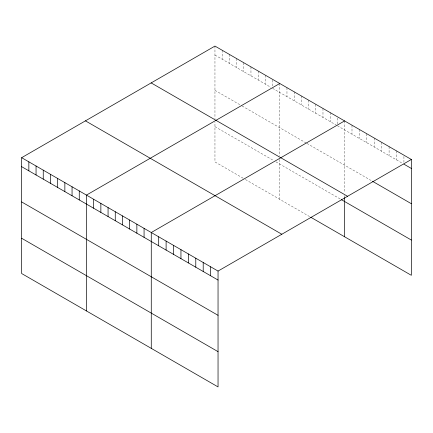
<?xml version="1.0" encoding="UTF-8"?>
<svg xmlns="http://www.w3.org/2000/svg" width="433" height="433" viewBox="0 0 433 433"><rect width="100%" height="100%" fill="white"/><g stroke="black" fill="none" stroke-linecap="round" stroke-linejoin="round"><path stroke-width="0.32" stroke-dasharray="2.17 1.62" d="M214.957 55.061L270.901 87.363M272.563 88.321L336.268 125.099M337.372 125.738L402.787 163.506M214.957 90.329L241.544 105.679M242.096 105.998L306.353 143.096M306.91 143.415L371.969 180.978M214.957 126.663L273.672 160.562M275.886 161.839L340.701 199.261M243.205 178.239L214.957 161.931L214.957 122.036M245.419 179.516L310.234 216.938M403.929 156.47L403.929 162.24M396.509 150.901L396.509 159.88M389.094 146.619L389.094 155.599M381.673 142.333L381.673 151.317M374.253 138.051L374.253 147.031M366.832 133.765L366.832 142.749M359.417 129.483L359.417 138.463M351.997 125.202L351.997 134.181M344.576 120.915L344.576 192.912M344.576 195.554L344.576 196.874M337.372 118.041L337.372 123.816M330.173 112.602L330.173 121.581M322.975 108.445L322.975 117.424M315.771 104.288L315.771 113.267M308.572 100.126L308.572 109.111M301.368 95.969L301.368 104.954M294.169 91.812L294.169 100.797M286.965 87.655L286.965 96.635M279.767 83.499L279.767 156.151M279.767 159.458L279.767 199.348M272.563 79.981L272.563 86.4M265.364 75.185L265.364 84.164M258.16 71.023L258.16 80.008M250.961 66.866L250.961 75.851M243.757 62.709L243.757 71.694M236.559 58.552L236.559 67.532M229.355 54.396L229.355 63.375M222.156 50.239L222.156 59.218M214.957 46.082L214.957 118.734"/><path stroke-width="0.65" d="M21.65 157.682L218.043 271.069L218.043 386.918L21.65 273.532L21.65 157.682L214.957 46.082L411.35 159.468L411.35 275.318L310.786 217.258M279.767 83.499L86.459 195.099L86.459 310.948M344.576 120.915L151.269 232.521L151.269 348.37M218.043 271.069L411.35 159.468M403.929 164.167L411.35 168.448M372.542 181.308L411.35 203.716M151.166 82.909L347.558 196.295M341.253 199.581L411.35 240.05M85.442 120.856L281.834 234.242M21.65 166.667L218.043 280.054M21.65 201.93L218.043 315.321M21.65 238.264L218.043 351.656M344.576 197.535L344.576 236.764M210.627 266.788L210.627 275.767M203.207 262.506L203.207 271.486M195.786 258.22L195.786 267.204M188.366 253.938L188.366 262.918M180.951 249.652L180.951 258.636M173.53 245.37L173.53 254.35M166.11 241.089L166.11 250.068M158.689 236.802L158.689 245.787M144.07 228.364L144.07 237.344M136.866 224.202L136.866 233.187M129.667 220.045L129.667 229.03M122.469 215.888L122.469 224.873M115.265 211.732L115.265 220.711M108.066 207.575L108.066 216.554M100.862 203.418L100.862 212.397M93.663 199.261L93.663 208.241M79.261 190.942L79.261 199.927M72.057 186.785L72.057 195.77M64.858 182.629L64.858 191.608M57.654 178.472L57.654 187.451M50.455 174.315L50.455 183.294M43.251 170.158L43.251 179.138M36.053 166.001L36.053 174.981M28.849 161.839L28.849 170.824"/></g></svg>
